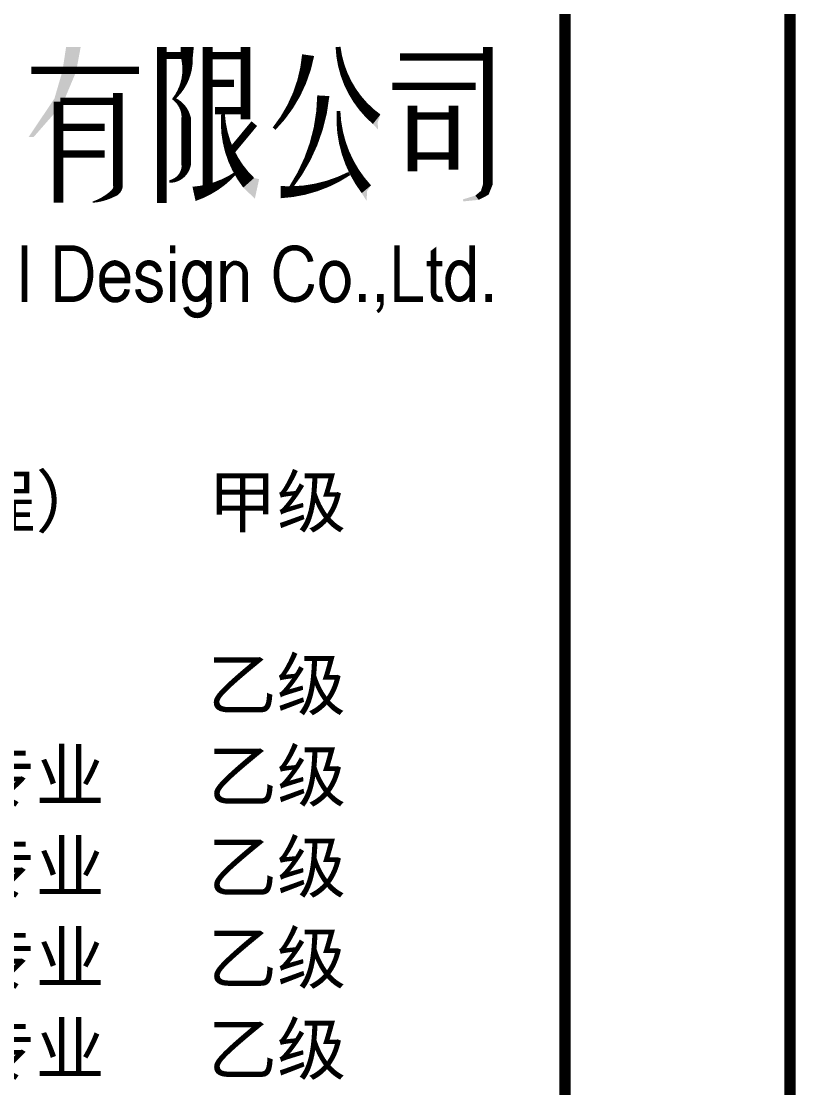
# Model space of a CAD drawing. Extents: x -1201378 to 2367219, y -619313 to 244905.
# Drawn here: x 829882 to 835046, y -182932 to -175820 of the extents above; entities that cross this region are included whole.
import ezdxf
from ezdxf.enums import TextEntityAlignment as Align

# ---------------------------------------------------------------- set-up
doc = ezdxf.new("R2010")
doc.units = 0
doc.header["$LTSCALE"] = 1000
doc.layers.get('0').update_dxf_attribs({"linetype": 'CONTINUOUS'})
doc.layers.get('Defpoints').update_dxf_attribs({"linetype": 'CONTINUOUS'})
doc.layers.add('0-cxFrame', color=155, linetype='CONTINUOUS')
doc.layers.add('0-cxText', color=131, linetype='CONTINUOUS', lineweight=25)
doc.styles.add('cx_biaoti', font='')
doc.styles.add('cx_tuming', font='simhei.ttf')
doc.styles.add('cx_tuqian1', font='')
doc.styles.add('黑体', font='simhei.ttf', dxfattribs={"width": 0.8})
doc.styles.get('cx_biaoti').set_extended_font_data('SimSun')
doc.styles.get('cx_tuqian1').set_extended_font_data('SimSun')

# ---------------------------------------------------------------- blocks, each defined once
blk = doc.blocks.new('zjcx_TT(Dragon)')
at = {"color": 7}
for points, const_width in [([(-1793.2, -3025.6), (-1793.2, -3719.3)], 43.3), ([(-1589.1, -3025.6), (-1589.1, -3656.7)], 43.3), ([(-1421.3, -3025.6), (-1421.3, -3347)], 43.3), ([(-343.7, -3025.6), (-343.7, -3636.9)], 43.3), ([(-1795, -3063.7), (-1679.6, -3063.7)], 32.5), ([(-1589.1, -3064.4), (-1421.3, -3064.4)], 32.5), ([(-733.8, -3070.7), (-343.7, -3070.7)], 32.5), ([(-2373.7, -3129.9), (-1894.9, -3129.9)], 32.5), ([(-1589.1, -3187.8), (-1472.4, -3187.8)], 32.5), ([(-1988, -3231.1), (-1988, -3644.8)], 43.3), ([(-767.7, -3200.3), (-397.8, -3200.3)], 32.5), ([(-2252.7, -3718.8), (-2252.7, -3269.3)], 43.3), ([(-2244, -3267), (-1986.1, -3267)], 32.5), ([(-678.8, -3286.4), (-678.8, -3579.5)], 43.3), ([(-495.7, -3286.4), (-495.7, -3571.2)], 43.3), ([(-1684.2, -3338.7), (-1684.2, -3551.8)], 43.3), ([(-1556.7, -3309.1), (-1421.3, -3309.1)], 32.5), ([(-678.8, -3332.3), (-495.7, -3332.3)], 32.5), ([(-1489, -3495.6), (-1381.9, -3366.7)], 32.5), ([(-2252.7, -3383.6), (-2047.2, -3383.6)], 32.5), ([(-2252.7, -3502.3), (-2047.2, -3502.3)], 32.5), ([(-678.8, -3510), (-495.7, -3510)], 32.5)]:
    blk.add_lwpolyline(points, dxfattribs=dict(at, const_width=const_width))
for points in [[(-1009.5, -3025.6, 21.7, 54.1, 0.207129), (-837.9, -3347.2, 5.41, 5.41, 0.536482)], [(-1741.8, -3258.4, 10.8, 54.1, 0.234288), (-1682.4, -3066.1, 5.41, 5.41, 0.536482)], [(-1293.8, -3389.1, 16.2, 54.1, 0.148042), (-1142.5, -3062.1, 5.41, 5.41, 0.536482)], [(-1219.8, -3650.8, 16.2, 54.1, 0.142589), (-1075, -3242.6, 5.41, 5.41, 0.536482)], [(-1744.7, -3253.2, 10.8, 43.3, -0.26408), (-1684.2, -3348.3, 5.41, 5.41, -0.536482)], [(-1520.9, -3324.4, 16.2, 65, 0.185798), (-1406.6, -3629.6, 5.41, 5.41, 0.536482)], [(-1007.4, -3310.4, 16.2, 54.1, 0.178875), (-883.5, -3658.4, 5.41, 5.41, 0.536482)], [(-1759.6, -3623.9, 10.8, 43.3, 0.391201), (-1684.2, -3542.2, 5.41, 5.41, 0.536482)], [(-1462.8, -3584.8, 10.8, 65, -0.126559), (-1649.8, -3679.1, 5.41, 5.41, 0.536482)], [(-959.3, -3588.5, 16.2, 54.1, -0.134626), (-1265.1, -3671.4, 5.41, 5.41, 0.536482)], [(-2011, -3677.1, 32.5, 43.3, 0.301939), (-1988, -3643.1, 5.41, 5.41, 0.536482)], [(-2100.5, -3715.9, 5.41, 32.5, 0.105251), (-2005, -3674, 5.41, 5.41, 0.536482)]]:
    blk.add_lwpolyline(points, format="xyseb", dxfattribs=at)
for points, const_width in [([(-2403, -4159.9), (-2403, -3907.9)], 25), ([(-2266.6, -3920.4), (-2197.2, -3920.4)], 25), ([(-2254.1, -4159.9), (-2254.1, -3907.9)], 25), ([(-1744.8, -3944), (-1744.8, -3907.9)], 25), ([(-747.5, -4159.9), (-747.5, -3907.9)], 25), ([(-584.5, -4117.5), (-584.5, -3932)], 25), ([(-413.7, -4159.9), (-413.7, -3907.9)], 25), ([(-1744.8, -4159.9), (-1744.8, -3977.3)], 25), ([(-1583.5, -4159.9), (-1583.5, -3977.3)], 25), ([(-1520.3, -4159.9), (-1520.3, -3977.3)], 25), ([(-615.7, -3989.4), (-546.2, -3989.4)], 25), ([(-1422.8, -4032.2), (-1422.8, -4159.9)], 25), ([(-2070.9, -4063.8), (-1933.5, -4063.8)], 25), ([(-1878.9, -4054.8), (-1827.7, -4074.4)], 25), ([(-901.3, -4159.9), (-901.3, -4124.7)], 30), ([(-821.5, -4159.9), (-821.5, -4124.7)], 30), ([(-339.5, -4159.9), (-339.5, -4124.7)], 30), ([(-2266.6, -4147.3), (-2197.2, -4147.3)], 25), ([(-742.7, -4147.4), (-632.3, -4147.4)], 25)]:
    blk.add_lwpolyline(points, dxfattribs=dict(const_width=const_width))
for points, const_width in [([(-2132.8, -3947.7, 0.23837), (-2198.6, -3920.5, 0.253041)], 25), ([(-2134.8, -3944.8, -0.26132), (-2128.2, -4111.1, -0.615609)], 25), ([(-1258.5, -3944.8, 0.263693), (-1264.2, -4113.9, 0.615609)], 25), ([(-1260.6, -3947.7, -0.673783), (-1131.5, -3980.6, -0.222028)], 25), ([(-2000.9, -3985.6, 0.395945), (-2058.4, -4052)], 25), ([(-2003.4, -3985.6, -0.395945), (-1945.9, -4052)], 25), ([(-1805.4, -4026.5, 0.911804), (-1895.9, -4027.2)], 25), ([(-1671.6, -4002.6, -0.476832), (-1611.1, -3997.1, -0.222028)], 25), ([(-1061.6, -4004.8, -0.473083), (-986.9, -4004.3, -0.222028)], 25), ([(-501.8, -4002.6, -0.476832), (-441.3, -3997.1, -0.222028)], 25), ([(-1877, -4055.4, -0.401554), (-1895.7, -4025.4)], 25), ([(-1670.6, -4001.3, 0.318714), (-1667.8, -4135.3, 0.615609)], 25), ([(-1060.7, -4003.5, 0.318714), (-1057.8, -4137.6, 0.615609)], 25), ([(-987.5, -4003.5, -0.345415), (-990.3, -4137.6, -0.615609)], 25), ([(-500.8, -4001.3, 0.318714), (-498, -4135.3, 0.615609)], 25), ([(-2058.1, -4074.4, 0.295539), (-2020.3, -4147.4, 0.295539)], 25), ([(-1831.1, -4073.5, -0.783964), (-1829.3, -4148.4, -0.615609)], 25), ([(-1269.2, -4103.4, 0.810483), (-1128.7, -4080.4, 0.222028)], 25), ([(-2125.9, -4107, -0.296674), (-2197.2, -4147.3, -0.329683)], 25), ([(-2022.6, -4146.2, 0.506701), (-1947.3, -4103.1)], 25), ([(-1829.3, -4148.4, -0.5196), (-1898.9, -4102.8)], 25), ([(-1668.5, -4134.4, 0.40791), (-1614.2, -4138.1, 0.222028)], 25), ([(-1058.5, -4136.7, 0.462703), (-989.3, -4136.5, 0.222028)], 25), ([(-584.5, -4116.1, 0.5602), (-544.6, -4145.9, 0.222028)], 25), ([(-498.7, -4134.4, 0.40791), (-444.4, -4138.1, 0.222028)], 25), ([(-1685.9, -4182.1, 0.945498), (-1583.9, -4156.9, 0.222028)], 25), ([(-834.9, -4203.6, 0.277707), (-814.3, -4156.9, 0.222028)], 15)]:
    blk.add_lwpolyline(points, format="xyb", dxfattribs=dict(const_width=const_width))
for points in [[(-584.6, -3938.3, 28, 0, 0), (-572, -3913.5, 25, 25, 0)], [(-1515.3, -4047.1, 15, 19.9, -0.277023), (-1472.9, -3985.7, 15, 19.9, -0.413565)], [(-1476.3, -3986.9, 20, 25, -0.474766), (-1422.8, -4034, 25, 25, 0)], [(-1611.1, -3997.1, 25, 20, -0.150596), (-1584.7, -4047.8, 25, 25, 0)], [(-441.3, -3997.1, 25, 20, -0.150596), (-414.9, -4047.8, 25, 25, 0)], [(-1614.2, -4138.1, 25, 20, 0.200508), (-1584.5, -4077.4, 25, 25, 0)], [(-444.4, -4138.1, 25, 20, 0.200508), (-414.7, -4077.4, 25, 25, 0)]]:
    blk.add_lwpolyline(points, format="xyseb")
for points in [[(-2153.6, -3025.6), (-2218.5, -3025.6), (-2174.2, -3136.3), (-2234.8, -3133.4)], [(-1650.7, -3025.6), (-1708.7, -3025.6), (-1655.3, -3071.2), (-1708.7, -3079.3)], [(-2174.2, -3136.3), (-2234.8, -3133.4), (-2234.5, -3279.8), (-2270.4, -3255.2)], [(-2234.5, -3279.8), (-2270.4, -3255.2), (-2362.8, -3426.2), (-2385.2, -3426.2)], [(-833.4, -3361.9), (-821, -3326), (-831.4, -3393), (-854.7, -3368.3)], [(-1360.4, -3613.7), (-1382.3, -3608.1), (-1379.3, -3700), (-1430.9, -3651.1)], [(-880.3, -3666.4), (-862.8, -3641), (-882.7, -3709.7), (-904.3, -3675.7)], [(-322, -3636.9), (-365.3, -3636.9), (-340.5, -3683), (-374, -3665.5)], [(-384, -3705.6), (-399, -3686.6), (-452.1, -3712.4), (-454.8, -3703.6)], [(-340.5, -3683), (-374, -3665.5), (-384, -3705.6), (-399, -3686.6)]]:
    blk.add_solid(points, dxfattribs=at)
at = {"layer": '0-cxFrame', "const_width": 30}
blk.add_lwpolyline([(-7000, -10200.2), (0, -10200.2), (0, 0), (-7000, 0)], close=True, dxfattribs=at)
at = {"color": 7, "style": 'cx_biaoti'}
for s, p in [('工程设计建筑行业（建筑工程）   甲级', (-6343.7, -5159.7)), ('工程设计风景园林工程专项       乙级', (-6343.7, -5972.3)), ('工程设计市政行业道路工程专业   乙级', (-6343.7, -6378.5)), ('工程设计市政行业桥梁工程专业   乙级', (-6343.7, -6783.5)), ('工程设计市政行业给水工程专业   乙级', (-6343.7, -7188.5)), ('工程设计市政行业排水工程专业   乙级', (-6343.7, -7593.5))]:
    blk.add_text(s, height=225, dxfattribs=at).set_placement(p)
blk = doc.blocks.new('zjcx_T0(Dragon)')
at = {"layer": '0-cxFrame', "const_width": 50}
blk.add_lwpolyline([(0, 82100), (-7000, 82100), (-7000, 0), (0, 0)], close=True, dxfattribs=at)
at = {"layer": '0-cxFrame'}
blk.add_blockref('zjcx_TT(Dragon)', (0, 82100), dxfattribs=at)
blk = doc.blocks.new('TK22.A0 L(Dragon)')
at = {"layer": '0-cxFrame', "color": 7, "const_width": 0.5}
blk.add_lwpolyline([(0, 0), (-1486, 0), (-1486, 841), (0, 841)], close=True, dxfattribs=at)
at = {"layer": '0-cxFrame', "const_width": 0.5}
blk.add_lwpolyline([(-10, 10), (-80, 10), (-80, 831), (-10, 831)], close=True, dxfattribs=at)
at = {"layer": '0-cxFrame', "xscale": 0.009999999999999998, "yscale": 0.009999999999999998, "zscale": 0.009999999999999998}
blk.add_blockref('zjcx_T0(Dragon)', (-10, 10), dxfattribs=at)
at = {"style": '黑体', "flags": 4}
blk.add_attdef('图幅', text='', height=3.3, dxfattribs=at).set_placement((-40, 3), align=Align.RIGHT)
at = {"layer": '0-cxText', "flags": 4}
for tag, height, style, p in [('建设单位', 3.5, 'cx_tuming', (-45, 240)), ('项目名称', 3.5, 'cx_tuming', (-45, 210)), ('子项名称', 3.5, 'cx_tuming', (-45, 180)), ('工程编号', 3.3, 'cx_tuqian1', (-35, 165)), ('图名1', 3.5, 'cx_tuming', (-45, 87)), ('图名2', 3.5, 'cx_tuming', (-45, 79)), ('图名3', 3.5, 'cx_tuming', (-45, 71)), ('出图日期', 3.3, 'cx_tuqian1', (-39, 60)), ('专业', 3.3, 'cx_tuqian1', (-55, 52)), ('版次', 3.3, 'cx_tuqian1', (-20, 44)), ('图号', 3.3, 'cx_tuqian1', (-55, 44))]:
    blk.add_attdef(tag, text='', height=height, dxfattribs=dict(at, style=style)).set_placement(p, align=Align.MIDDLE)
at = {"layer": 'Defpoints', "color": 6, "flags": 4}
for tag, height, style, p in [('tufu', 3.3, '黑体', (-12, 12)), ('dwfname', 4, 'cx_tuqian1', (-80, 3))]:
    blk.add_attdef(tag, text='', height=height, dxfattribs=dict(at, style=style)).set_placement(p, align=Align.RIGHT)

msp = doc.modelspace()

# ---------------------------------------------------------------- block references
at = {"layer": '0-cxFrame', "xscale": 150, "yscale": 150, "zscale": 150}
msp.add_blockref('TK22.A0 L(Dragon)', (835008.3, -296102.2), dxfattribs=at)

doc.saveas('drawing.dxf')
